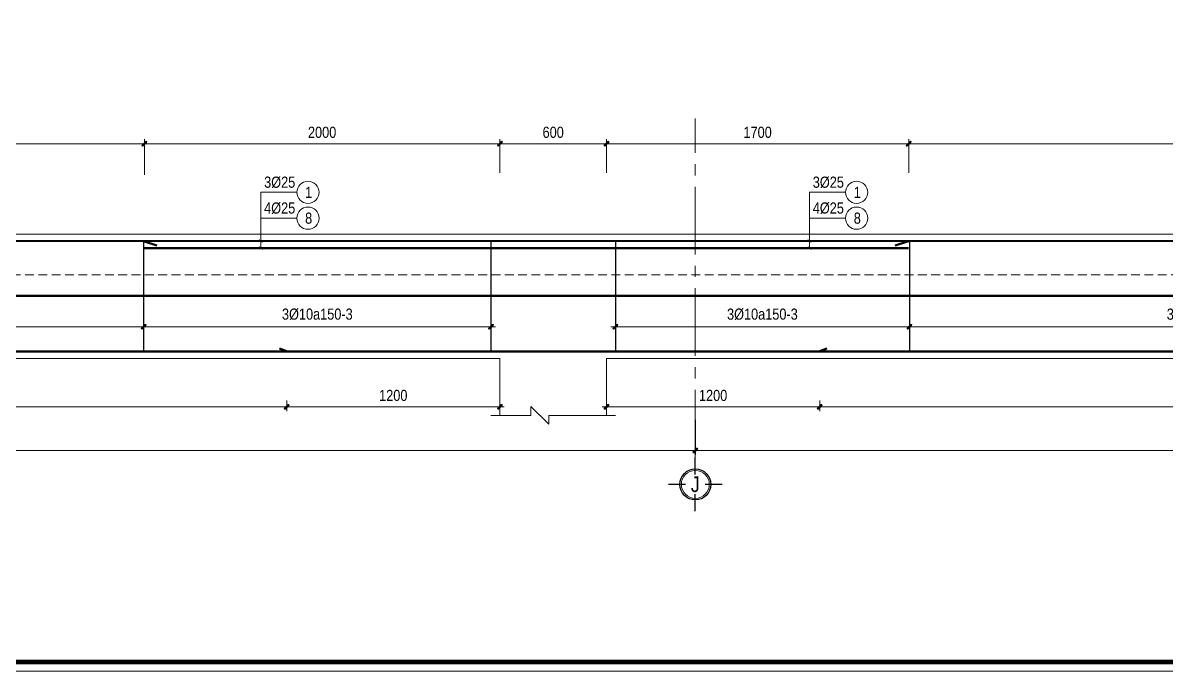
# Model space of a CAD drawing. Header units: millimetres. Extents: x 397144 to 8960116, y 345581 to 674207.
# Drawn here: x 4982297 to 4988732, y 602485 to 606132 of the extents above; entities that cross this region are included whole.
import ezdxf
from ezdxf.enums import TextEntityAlignment as Align
from ezdxf.xclip import XClip

# ---------------------------------------------------------------- set-up
doc = ezdxf.new("R2010")
doc.units = ezdxf.units.MM
doc.header["$XCLIPFRAME"] = 0
doc.header["$PDSIZE"] = -10
doc.linetypes.add('CENTER2', pattern=[28.575, 19.05, -3.175, 3.175, -3.175])
doc.linetypes.add('HIDDEN', pattern=[0.375, 0.25, -0.125])
doc.layers.get('0').update_dxf_attribs({"linetype": 'CONTINUOUS'})
doc.layers.get('Defpoints').update_dxf_attribs({"color": 12, "linetype": 'CONTINUOUS'})
for name, color, linetype, lineweight in [('2', 2, 'CONTINUOUS', 20), ('CDAI', 8, 'CONTINUOUS', 30), ('CTHEP', 2, 'CONTINUOUS', 50), ('DBAO', 3, 'CONTINUOUS', 20), ('DGIONG', 4, 'CONTINUOUS', 13), ('KTH', 150, 'CONTINUOUS', 5), ('Net khuat', 8, 'HIDDEN', 13), ('STICK', 1, 'CONTINUOUS', 9), ('TEXT', 7, 'CONTINUOUS', 15)]:
    doc.layers.add(name, color=color, linetype=linetype, lineweight=lineweight)
doc.layers.add('8', color=8, linetype='CONTINUOUS')
doc.styles.add('HELVECONDENSE', font='VHELVCN_0.TTF')
doc.styles.add('Star-HelCon', font='VHELVCN_0.TTF')
doc.styles.add('TTP-HelCon', font='VHELVCN_0.TTF')
doc.styles.add('VNI-HELVE-CONDENSE', font='VHELVCN_0.TTF')
doc.dimstyles.new('kc-25', dxfattribs={"dimtxt": 62.5, "dimasz": 20, "dimexe": 20, "dimexo": 50, "dimgap": 25, "dimtad": 3, "dimdec": 0, "dimzin": 0, "dimdsep": 46, "dimtxsty": 'VNI-HELVE-CONDENSE', "dimblk": 'DIM', "dimcen": 2.5, "dimclrd": 256, "dimclre": 154, "dimclrt": 7, "dimaunit": 1, "dimadec": 0, "dimazin": 0, "dimtfac": 1, "dimtdec": 0, "dimtix": 1, "dimtmove": 0, "dimatfit": 3, "dimldrblk": 'DOT', "dimfxl": 1, "dimtolj": 1, "dimtzin": 0, "dimarcsym": 0})
doc.dimstyles.new('TTP-25', dxfattribs={"dimscale": 25, "dimtxt": 2.5, "dimasz": 1, "dimexe": 1, "dimexo": 1, "dimgap": 0.09, "dimtad": 0, "dimdec": 4, "dimrnd": 5, "dimzin": 9, "dimdsep": 46, "dimtxsty": 'TTP-HelCon', "dimblk": 'Stick1', "dimcen": 0.09, "dimdle": 1.5, "dimclrd": 256, "dimclre": 256, "dimclrt": 7, "dimadec": 0, "dimazin": 0, "dimtfac": 1, "dimtdec": 4, "dimtmove": 0, "dimatfit": 3, "dimldrblk": '_ArchTick1', "dimfxl": 1, "dimtvp": 1, "dimtolj": 1, "dimtzin": 0, "dimarcsym": 0})

# ---------------------------------------------------------------- blocks, each defined once
blk = doc.blocks.new('CHG_XX_Khung ten')
blk.add_lwpolyline([(15, 579), (826, 579), (826, 15), (15, 15)], close=True)
at = {"color": 4, "linetype": 'Continuous', "const_width": 1}
blk.add_lwpolyline([(17, 577), (824, 577), (824, 17), (17, 17)], close=True, dxfattribs=at)
blk = doc.blocks.new('Stick1')
at = {"layer": 'STICK'}
h = blk.add_hatch(color=256, dxfattribs=at)
edge = h.paths.add_edge_path()
edge.add_line((0.3, 0.5), (-0.5, -0.3))
edge.add_arc((-0.4, -0.4), 0.141, 135, 315)
edge.add_line((-0.3, -0.5), (0.5, 0.3))
edge.add_arc((0.4, 0.4), 0.141, 315, 495)
blk.add_line((1, 0), (-1, 0), dxfattribs=at)
blk.add_lwpolyline([(0.3, 0.5), (-0.5, -0.3, 1), (-0.3, -0.5), (0.5, 0.3, 1), (0.3, 0.5, 1)], format="xyb", dxfattribs=at)
blk = doc.blocks.new('*D8605')
at = {"layer": 'Defpoints', "color": 0, "transparency": 16777216}
for p in [(5088041.5, 532698.1), (5089996.5, 532615.6), (5088041.5, 532558.2)]:
    blk.add_point(p, dxfattribs=at)
at = {"layer": 'KTH', "lineweight": -2, "transparency": 16777216}
for p, q in [((5088041.5, 532673.1), (5088041.5, 532533.2)), ((5089996.5, 532590.6), (5089996.5, 532533.2)), ((5089971.5, 532558.2), (5088066.5, 532558.2))]:
    blk.add_line(p, q, dxfattribs=at)
at = {"layer": 'KTH', "lineweight": -2, "transparency": 16777216, "xscale": 25, "yscale": 25, "zscale": 25, "rotation": 180}
blk.add_blockref('Stick1', (5088041.5, 532558.2), dxfattribs=at)
at = {"layer": 'KTH', "lineweight": -2, "transparency": 16777216, "xscale": 25, "yscale": 25, "zscale": 25}
blk.add_blockref('Stick1', (5089996.5, 532558.2), dxfattribs=at)
at = {"layer": 'KTH', "color": 7, "transparency": 16777216, "insert": (5089019, 532628.1), "char_height": 62.5, "attachment_point": 5, "style": 'TTP-HelCon'}
blk.add_mtext('\\A1;3Þ10a150-3', dxfattribs=at)
blk = doc.blocks.new('_ArchTick1')
at = {"color": 0, "const_width": 3.81}
blk.add_lwpolyline([(-12.7, -12.7), (12.7, 12.7)], dxfattribs=at)
blk = doc.blocks.new('*D8606')
at = {"layer": 'Defpoints', "color": 0, "transparency": 16777216}
for p in [(5090646.5, 533588), (5090046.5, 533434.9), (5090646.5, 533434.9)]:
    blk.add_point(p, dxfattribs=at)
at = {"layer": 'KTH', "lineweight": -2, "transparency": 16777216}
for p, q in [((5090046.5, 533459.9), (5090046.5, 533613)), ((5090646.5, 533459.9), (5090646.5, 533613)), ((5090071.5, 533588), (5090621.5, 533588))]:
    blk.add_line(p, q, dxfattribs=at)
at = {"layer": 'KTH', "lineweight": -2, "transparency": 16777216, "xscale": 25, "yscale": 25, "zscale": 25, "rotation": 180}
blk.add_blockref('Stick1', (5090046.5, 533588), dxfattribs=at)
at = {"layer": 'KTH', "lineweight": -2, "transparency": 16777216, "xscale": 25, "yscale": 25, "zscale": 25}
blk.add_blockref('Stick1', (5090646.5, 533588), dxfattribs=at)
at = {"layer": 'KTH', "color": 7, "transparency": 16777216, "insert": (5090346.5, 533651.9), "char_height": 62.5, "attachment_point": 5, "style": 'TTP-HelCon'}
blk.add_mtext('\\A1;600', dxfattribs=at)
blk = doc.blocks.new('dau truc')
blk.add_circle((0, 0), 180)
at = {"layer": '8'}
for p, q in [((0, 127), (0, 345)), ((-127, 0), (-345, 0)), ((345, 0), (127, 0)), ((0, -345), (0, -127))]:
    blk.add_line(p, q, dxfattribs=at)
blk.add_circle((0, 0), 200, dxfattribs=at)
at = {"layer": 'TEXT', "style": 'HELVECONDENSE'}
blk.add_attdef('A', text='', height=233, dxfattribs=at).set_placement((0, 0), align=Align.MIDDLE)
blk = doc.blocks.new('*D8612')
at = {"layer": 'Defpoints', "color": 0, "transparency": 16777216}
for p in [(5090046.5, 533588), (5088045.5, 533399), (5090046.5, 533399)]:
    blk.add_point(p, dxfattribs=at)
at = {"layer": 'KTH', "lineweight": -2, "transparency": 16777216}
for p, q in [((5088045.5, 533424), (5088045.5, 533613)), ((5090046.5, 533424), (5090046.5, 533613)), ((5088070.5, 533588), (5090021.5, 533588))]:
    blk.add_line(p, q, dxfattribs=at)
at = {"layer": 'KTH', "lineweight": -2, "transparency": 16777216, "xscale": 25, "yscale": 25, "zscale": 25, "rotation": 180}
blk.add_blockref('Stick1', (5088045.5, 533588), dxfattribs=at)
at = {"layer": 'KTH', "lineweight": -2, "transparency": 16777216, "xscale": 25, "yscale": 25, "zscale": 25}
blk.add_blockref('Stick1', (5090046.5, 533588), dxfattribs=at)
at = {"layer": 'KTH', "color": 7, "transparency": 16777216, "insert": (5089046, 533651.8), "char_height": 62.5, "attachment_point": 5, "style": 'TTP-HelCon'}
blk.add_mtext('\\A1;2000', dxfattribs=at)
blk = doc.blocks.new('*D8613')
at = {"layer": 'Defpoints', "color": 0, "transparency": 16777216}
for p in [(5092347.5, 533588), (5090646.5, 533399), (5092347.5, 533399)]:
    blk.add_point(p, dxfattribs=at)
at = {"layer": 'KTH', "lineweight": -2, "transparency": 16777216}
for p, q in [((5090646.5, 533424), (5090646.5, 533613)), ((5092347.5, 533424), (5092347.5, 533613)), ((5090671.5, 533588), (5092322.5, 533588))]:
    blk.add_line(p, q, dxfattribs=at)
at = {"layer": 'KTH', "lineweight": -2, "transparency": 16777216, "xscale": 25, "yscale": 25, "zscale": 25, "rotation": 180}
blk.add_blockref('Stick1', (5090646.5, 533588), dxfattribs=at)
at = {"layer": 'KTH', "lineweight": -2, "transparency": 16777216, "xscale": 25, "yscale": 25, "zscale": 25}
blk.add_blockref('Stick1', (5092347.5, 533588), dxfattribs=at)
at = {"layer": 'KTH', "color": 7, "transparency": 16777216, "insert": (5091497, 533651.9), "char_height": 62.5, "attachment_point": 5, "style": 'TTP-HelCon'}
blk.add_mtext('\\A1;1700', dxfattribs=at)
blk = doc.blocks.new('*D8616')
at = {"layer": 'Defpoints', "color": 0, "transparency": 16777216}
for p in [(5083901.5, 532698.2), (5088041.5, 532698.1), (5088041.5, 532558.1)]:
    blk.add_point(p, dxfattribs=at)
at = {"layer": 'KTH', "lineweight": -2, "transparency": 16777216}
for p, q in [((5083901.5, 532673.2), (5083901.5, 532533.1)), ((5088041.5, 532673.1), (5088041.5, 532533.1)), ((5083926.5, 532558.1), (5088016.5, 532558.1))]:
    blk.add_line(p, q, dxfattribs=at)
at = {"layer": 'KTH', "lineweight": -2, "transparency": 16777216, "xscale": 25, "yscale": 25, "zscale": 25, "rotation": 180}
blk.add_blockref('Stick1', (5083901.5, 532558.1), dxfattribs=at)
at = {"layer": 'KTH', "lineweight": -2, "transparency": 16777216, "xscale": 25, "yscale": 25, "zscale": 25}
blk.add_blockref('Stick1', (5088041.5, 532558.1), dxfattribs=at)
at = {"layer": 'KTH', "color": 7, "transparency": 16777216, "insert": (5085971.5, 532628), "char_height": 62.5, "attachment_point": 5, "style": 'TTP-HelCon'}
blk.add_mtext('\\A1;3Þ10a200-3', dxfattribs=at)
blk = doc.blocks.new('*D8618')
at = {"layer": 'Defpoints', "color": 0, "transparency": 16777216}
for p in [(5088045.5, 533588), (5083897.5, 533399), (5088045.5, 533388)]:
    blk.add_point(p, dxfattribs=at)
at = {"layer": 'KTH', "lineweight": -2, "transparency": 16777216}
for p, q in [((5083897.5, 533424), (5083897.5, 533613)), ((5088045.5, 533413), (5088045.5, 533613)), ((5083922.5, 533588), (5088020.5, 533588))]:
    blk.add_line(p, q, dxfattribs=at)
at = {"layer": 'KTH', "lineweight": -2, "transparency": 16777216, "xscale": 25, "yscale": 25, "zscale": 25, "rotation": 180}
blk.add_blockref('Stick1', (5083897.5, 533588), dxfattribs=at)
at = {"layer": 'KTH', "lineweight": -2, "transparency": 16777216, "xscale": 25, "yscale": 25, "zscale": 25}
blk.add_blockref('Stick1', (5088045.5, 533588), dxfattribs=at)
at = {"layer": 'KTH', "color": 7, "transparency": 16777216, "insert": (5085971.5, 533651.9), "char_height": 62.5, "attachment_point": 5, "style": 'TTP-HelCon'}
blk.add_mtext('\\A1;4150', dxfattribs=at)
blk = doc.blocks.new('*D8619')
at = {"layer": 'Defpoints', "color": 0, "transparency": 16777216}
for p in [(5095646.5, 533588), (5092347.5, 533399), (5095646.5, 533405.6)]:
    blk.add_point(p, dxfattribs=at)
at = {"layer": 'KTH', "lineweight": -2, "transparency": 16777216}
for p, q in [((5092347.5, 533424), (5092347.5, 533613)), ((5095646.5, 533430.6), (5095646.5, 533613)), ((5092372.5, 533588), (5095621.5, 533588))]:
    blk.add_line(p, q, dxfattribs=at)
at = {"layer": 'KTH', "lineweight": -2, "transparency": 16777216, "xscale": 25, "yscale": 25, "zscale": 25, "rotation": 180}
blk.add_blockref('Stick1', (5092347.5, 533588), dxfattribs=at)
at = {"layer": 'KTH', "lineweight": -2, "transparency": 16777216, "xscale": 25, "yscale": 25, "zscale": 25}
blk.add_blockref('Stick1', (5095646.5, 533588), dxfattribs=at)
at = {"layer": 'KTH', "color": 7, "transparency": 16777216, "insert": (5093997, 533651.9), "char_height": 62.5, "attachment_point": 5, "style": 'TTP-HelCon'}
blk.add_mtext('\\A1;3300', dxfattribs=at)
blk = doc.blocks.new('DIM')
h = blk.add_hatch(color=1)
h.paths.add_polyline_path([(0.49, 0.29, 1), (0.29, 0.49), (-0.19, 0), (0.19, 0)])
h.paths.add_polyline_path([(0.19, 0), (-0.19, 0), (-0.49, -0.29, 1), (-0.29, -0.49)])
at = {"color": 9}
for p, q in [((-0.19, 0), (-1.5, 0)), ((0.19, 0), (1.5, 0))]:
    blk.add_line(p, q, dxfattribs=at)
at = {"color": 1}
for p, q in [((-0.49, -0.29), (0.29, 0.49)), ((-0.29, -0.49), (0.49, 0.29)), ((-0.19, 0), (0.19, 0))]:
    blk.add_line(p, q, dxfattribs=at)
blk.add_arc((-0.39, -0.39), 0.138, 135, 315, dxfattribs=at)
blk = doc.blocks.new('*D1588')
at = {"layer": 'Defpoints', "color": 0, "transparency": 16777216}
for p in [(5091146.5, 532059.7), (5081646.5, 531958.5), (5091146.5, 531861.7)]:
    blk.add_point(p, dxfattribs=at)
at = {"layer": 'KTH', "lineweight": -2, "transparency": 16777216}
for p, q in [((5091146.5, 532034.7), (5091146.5, 531836.7)), ((5081646.5, 531933.5), (5081646.5, 531836.7)), ((5081671.5, 531861.7), (5091121.5, 531861.7))]:
    blk.add_line(p, q, dxfattribs=at)
at = {"layer": 'KTH', "lineweight": -2, "transparency": 16777216, "xscale": 25, "yscale": 25, "zscale": 25, "rotation": 180}
blk.add_blockref('Stick1', (5081646.5, 531861.7), dxfattribs=at)
at = {"layer": 'KTH', "lineweight": -2, "transparency": 16777216, "xscale": 25, "yscale": 25, "zscale": 25}
blk.add_blockref('Stick1', (5091146.5, 531861.7), dxfattribs=at)
at = {"layer": 'KTH', "color": 7, "transparency": 16777216, "insert": (5086396.5, 531925.5), "char_height": 62.5, "attachment_point": 5, "style": 'TTP-HelCon'}
blk.add_mtext('\\A1;9500', dxfattribs=at)
blk = doc.blocks.new('*D1589')
at = {"layer": 'Defpoints', "color": 0, "transparency": 16777216}
for p in [(5091146.5, 532059.7), (5097745.2, 531979.1), (5097745.2, 531861.7)]:
    blk.add_point(p, dxfattribs=at)
at = {"layer": 'KTH', "lineweight": -2, "transparency": 16777216}
for p, q in [((5091146.5, 532034.7), (5091146.5, 531836.7)), ((5097745.2, 531954.1), (5097745.2, 531836.7)), ((5091171.5, 531861.7), (5097720.2, 531861.7))]:
    blk.add_line(p, q, dxfattribs=at)
at = {"layer": 'KTH', "lineweight": -2, "transparency": 16777216, "xscale": 25, "yscale": 25, "zscale": 25, "rotation": 180}
blk.add_blockref('Stick1', (5091146.5, 531861.7), dxfattribs=at)
at = {"layer": 'KTH', "lineweight": -2, "transparency": 16777216, "xscale": 25, "yscale": 25, "zscale": 25}
blk.add_blockref('Stick1', (5097745.2, 531861.7), dxfattribs=at)
at = {"layer": 'KTH', "color": 7, "transparency": 16777216, "insert": (5094445.8, 531925.5), "char_height": 62.5, "attachment_point": 5, "style": 'TTP-HelCon'}
blk.add_mtext('\\A1;6600', dxfattribs=at)
blk = doc.blocks.new('*D8597')
at = {"layer": 'Defpoints', "color": 0, "transparency": 16777216}
for p in [(5090046.5, 532381.8), (5088846.5, 532167.6), (5088846.5, 532107.6)]:
    blk.add_point(p, dxfattribs=at)
at = {"layer": 'KTH', "lineweight": -2, "transparency": 16777216}
for p, q in [((5090046.5, 532356.8), (5090046.5, 532082.6)), ((5088846.5, 532142.6), (5088846.5, 532082.6)), ((5090021.5, 532107.6), (5088871.5, 532107.6))]:
    blk.add_line(p, q, dxfattribs=at)
at = {"layer": 'KTH', "lineweight": -2, "transparency": 16777216, "xscale": 25, "yscale": 25, "zscale": 25, "rotation": 180}
blk.add_blockref('Stick1', (5088846.5, 532107.6), dxfattribs=at)
at = {"layer": 'KTH', "lineweight": -2, "transparency": 16777216, "xscale": 25, "yscale": 25, "zscale": 25}
blk.add_blockref('Stick1', (5090046.5, 532107.6), dxfattribs=at)
at = {"layer": 'KTH', "color": 7, "transparency": 16777216, "insert": (5089446.5, 532171.5), "char_height": 62.5, "attachment_point": 5, "style": 'TTP-HelCon'}
blk.add_mtext('\\A1;1200', dxfattribs=at)
blk = doc.blocks.new('*D8598')
at = {"layer": 'Defpoints', "color": 0, "transparency": 16777216}
for p in [(5083096.5, 532167.5), (5088846.5, 532142.5), (5088846.5, 532107.6)]:
    blk.add_point(p, dxfattribs=at)
at = {"layer": 'KTH', "lineweight": -2, "transparency": 16777216}
for p, q in [((5083096.5, 532142.5), (5083096.5, 532082.6)), ((5083121.5, 532107.6), (5088821.5, 532107.6)), ((5088846.5, 532117.5), (5088846.5, 532082.6))]:
    blk.add_line(p, q, dxfattribs=at)
at = {"layer": 'KTH', "lineweight": -2, "transparency": 16777216, "xscale": 25, "yscale": 25, "zscale": 25, "rotation": 180}
blk.add_blockref('Stick1', (5083096.5, 532107.6), dxfattribs=at)
at = {"layer": 'KTH', "lineweight": -2, "transparency": 16777216, "xscale": 25, "yscale": 25, "zscale": 25}
blk.add_blockref('Stick1', (5088846.5, 532107.6), dxfattribs=at)
at = {"layer": 'KTH', "color": 7, "transparency": 16777216, "insert": (5085971.5, 532171.4), "char_height": 62.5, "attachment_point": 5, "style": 'TTP-HelCon'}
blk.add_mtext('\\A1;5750', dxfattribs=at)
blk = doc.blocks.new('*D8599')
at = {"layer": 'Defpoints', "color": 0, "transparency": 16777216}
for p in [(5090646.5, 532379.6), (5091846.5, 532167.5), (5091846.5, 532107.6)]:
    blk.add_point(p, dxfattribs=at)
at = {"layer": 'KTH', "lineweight": -2, "transparency": 16777216}
for p, q in [((5090646.5, 532354.6), (5090646.5, 532082.6)), ((5091846.5, 532142.5), (5091846.5, 532082.6)), ((5090671.5, 532107.6), (5091821.5, 532107.6))]:
    blk.add_line(p, q, dxfattribs=at)
at = {"layer": 'KTH', "lineweight": -2, "transparency": 16777216, "xscale": 25, "yscale": 25, "zscale": 25, "rotation": 180}
blk.add_blockref('Stick1', (5090646.5, 532107.6), dxfattribs=at)
at = {"layer": 'KTH', "lineweight": -2, "transparency": 16777216, "xscale": 25, "yscale": 25, "zscale": 25}
blk.add_blockref('Stick1', (5091846.5, 532107.6), dxfattribs=at)
at = {"layer": 'KTH', "color": 7, "transparency": 16777216, "insert": (5091246.5, 532171.4), "char_height": 62.5, "attachment_point": 5, "style": 'TTP-HelCon'}
blk.add_mtext('\\A1;1200', dxfattribs=at)
blk = doc.blocks.new('*D8600')
at = {"layer": 'Defpoints', "color": 0, "transparency": 16777216}
for p in [(5091846.5, 532167.5), (5096146.5, 532142.5), (5096146.5, 532107.6)]:
    blk.add_point(p, dxfattribs=at)
at = {"layer": 'KTH', "lineweight": -2, "transparency": 16777216}
for p, q in [((5091846.5, 532142.5), (5091846.5, 532082.6)), ((5091871.5, 532107.6), (5096121.5, 532107.6)), ((5096146.5, 532117.5), (5096146.5, 532082.6))]:
    blk.add_line(p, q, dxfattribs=at)
at = {"layer": 'KTH', "lineweight": -2, "transparency": 16777216, "xscale": 25, "yscale": 25, "zscale": 25, "rotation": 180}
blk.add_blockref('Stick1', (5091846.5, 532107.6), dxfattribs=at)
at = {"layer": 'KTH', "lineweight": -2, "transparency": 16777216, "xscale": 25, "yscale": 25, "zscale": 25}
blk.add_blockref('Stick1', (5096146.5, 532107.6), dxfattribs=at)
at = {"layer": 'KTH', "color": 7, "transparency": 16777216, "insert": (5093996.5, 532171.4), "char_height": 62.5, "attachment_point": 5, "style": 'TTP-HelCon'}
blk.add_mtext('\\A1;4300', dxfattribs=at)
blk = doc.blocks.new('*D8601')
at = {"layer": 'Defpoints', "color": 0, "transparency": 16777216}
for p in [(5090696.4, 532698.1), (5092351.4, 532615.6), (5090696.4, 532558.2)]:
    blk.add_point(p, dxfattribs=at)
at = {"layer": 'KTH', "lineweight": -2, "transparency": 16777216}
for p, q in [((5090696.4, 532673.1), (5090696.4, 532533.2)), ((5092351.4, 532590.6), (5092351.4, 532533.2)), ((5092326.4, 532558.2), (5090721.4, 532558.2))]:
    blk.add_line(p, q, dxfattribs=at)
at = {"layer": 'KTH', "lineweight": -2, "transparency": 16777216, "xscale": 25, "yscale": 25, "zscale": 25, "rotation": 180}
blk.add_blockref('Stick1', (5090696.4, 532558.2), dxfattribs=at)
at = {"layer": 'KTH', "lineweight": -2, "transparency": 16777216, "xscale": 25, "yscale": 25, "zscale": 25}
blk.add_blockref('Stick1', (5092351.4, 532558.2), dxfattribs=at)
at = {"layer": 'KTH', "color": 7, "transparency": 16777216, "insert": (5091523.9, 532628.1), "char_height": 62.5, "attachment_point": 5, "style": 'TTP-HelCon'}
blk.add_mtext('\\A1;3Þ10a150-3', dxfattribs=at)
blk = doc.blocks.new('*D8603')
at = {"layer": 'Defpoints', "color": 0, "transparency": 16777216}
for p in [(5092351.4, 532698.2), (5095646.5, 532673.1), (5095646.5, 532558.1)]:
    blk.add_point(p, dxfattribs=at)
at = {"layer": 'KTH', "lineweight": -2, "transparency": 16777216}
for p, q in [((5092351.4, 532673.2), (5092351.4, 532533.1)), ((5095646.5, 532648.1), (5095646.5, 532533.1)), ((5092376.4, 532558.1), (5095621.5, 532558.1))]:
    blk.add_line(p, q, dxfattribs=at)
at = {"layer": 'KTH', "lineweight": -2, "transparency": 16777216, "xscale": 25, "yscale": 25, "zscale": 25, "rotation": 180}
blk.add_blockref('Stick1', (5092351.4, 532558.1), dxfattribs=at)
at = {"layer": 'KTH', "lineweight": -2, "transparency": 16777216, "xscale": 25, "yscale": 25, "zscale": 25}
blk.add_blockref('Stick1', (5095646.5, 532558.1), dxfattribs=at)
at = {"layer": 'KTH', "color": 7, "transparency": 16777216, "insert": (5093998.9, 532628), "char_height": 62.5, "attachment_point": 5, "style": 'TTP-HelCon'}
blk.add_mtext('\\A1;3Þ10a200-3', dxfattribs=at)
blk = doc.blocks.new('CX28')
at = {"layer": 'CDAI', "ltscale": 52.5}
for p, q in [((5088041.45717, 533044.65466), (5088041.45717, 532418.68366)), ((5089996.45717, 533044.7268), (5089996.45717, 532414.7268)), ((5090696.45456, 533044.72297), (5090696.45456, 532418.70683)), ((5092351.45456, 533044.65466), (5092351.45456, 532418.68366))]:
    blk.add_line(p, q, dxfattribs=at)
at = {"layer": 'CTHEP'}
for p, q in [((5088116.45717, 533015.65466), (5088041.45717, 533040.65466)), ((5092270.45856, 533015.65083), (5092345.45856, 533040.65083)), ((5088045.49664, 533000.71364), (5092345.45856, 533000.71364)), ((5053030.18222, 532731.7149), (5097531.87558, 532731.66677)), ((5088846.45717, 532420.84235), (5088806.95817, 532436.53423)), ((5091846.45856, 532420.76639), (5091885.95755, 532436.45826))]:
    blk.add_line(p, q, dxfattribs=at)
for points in [[(5097715.24036, 532412.46726), (5097715.24036, 533040.65447), (5052876.45717, 533040.71921), (5052876.45717, 532414.45672)], [(5052911.67392, 532795.12013), (5052911.67392, 532418.73006), (5052911.67392, 532418.73006), (5053145.32759, 532418.707), (5068846.45578, 532418.67871), (5069420.50128, 532418.67683), (5097679.69928, 532418.65468), (5097679.69928, 532941.5302)]]:
    blk.add_lwpolyline(points, dxfattribs=at)
at = {"layer": 'DBAO'}
for points in [[(5090646.45856, 532379.61946), (5097745.24037, 532379.61208), (5097745.24037, 533079.60878), (5068994.36202, 533079.65363)], [(5081896.45857, 532379.62979), (5090046.45717, 532379.62022)], [(5090046.45717, 532059.7268), (5090046.45717, 532379.7268)], [(5090646.45856, 532059.65083), (5090646.45856, 532379.65083)]]:
    blk.add_lwpolyline(points, dxfattribs=at)
at = {"layer": 'DGIONG'}
blk.add_lwpolyline([(5089996.45717, 532059.7268), (5090221.45717, 532059.7268), (5090221.45717, 532109.7268), (5090321.45717, 532009.7268), (5090321.45717, 532059.7268), (5090696.45456, 532059.72297)], dxfattribs=at)
for centre in [(5088966.05001, 533314.53119), (5092053.91142, 533314.53119), (5088966.05001, 533169.23219), (5092053.91142, 533169.23219)]:
    blk.add_circle(centre, 62.5, dxfattribs=at)
at = {"layer": 'Net khuat', "linetype": 'CENTER2', "ltscale": 20}
blk.add_line((5091146.45717, 531822.23302), (5091146.45717, 533827.57566), dxfattribs=at)
at = {"layer": 'Net khuat', "ltscale": 200}
blk.add_lwpolyline([(5052846.45717, 532849.73002), (5097745.24037, 532849.73002)], dxfattribs=at)
at = {"layer": '2', "ltscale": 300}
ref = blk.add_blockref('dau truc', (5091146.45717, 531671.36848), dxfattribs=dict(at, xscale=0.4367131292819977, yscale=0.4367131292819977, zscale=0.4367131292819977))
ref.add_attrib('A', 'J', dxfattribs={"layer": 'TEXT', "height": 87.5, "style": 'HELVECONDENSE'}).set_placement((5091146.45717, 531671.36848), align=Align.MIDDLE)
at = {"layer": 'TEXT', "style": 'TTP-HelCon'}
for s, p in [('3Þ25', (5088719.53995, 533340.38413)), ('3Þ25', (5091807.40137, 533340.38413)), ('4Þ25', (5088719.53995, 533195.08513)), ('4Þ25', (5091807.40137, 533195.08513))]:
    blk.add_text(s, height=62.5, dxfattribs=at).set_placement(p)
at = {"layer": 'TEXT', "style": 'Star-HelCon'}
for s, p in [('1', (5088970.21667, 533314.53119)), ('1', (5092058.07809, 533314.53119)), ('8', (5088970.21667, 533169.23219)), ('8', (5092058.07809, 533169.23219))]:
    blk.add_text(s, height=62.5, dxfattribs=at).set_placement(p, align=Align.MIDDLE)
at = {"layer": 'KTH'}
for base, p1, p2, picture, middle in [((5088045.45717, 533588.02825), (5083897.45457, 533399.02441), (5088045.45717, 533388.04517), '*D8618', (5085971.45587, 533651.86158)), ((5090046.45717, 533587.95611), (5088045.45717, 533398.95228), (5090046.45717, 533398.95228), '*D8612', (5089045.95717, 533651.78944)), ((5090646.45456, 533588.02825), (5090046.45717, 533434.93152), (5090646.45456, 533434.93152), '*D8606', (5090346.45587, 533651.86158)), ((5092347.45456, 533588.02825), (5090646.45456, 533399.02441), (5092347.45456, 533399.02441), '*D8613', (5091496.95456, 533651.86158)), ((5095646.45717, 533588.02825), (5092347.45456, 533399.02441), (5095646.45717, 533405.61367), '*D8619', (5093996.95587, 533651.86158)), ((5088846.45717, 532107.63386), (5090046.45717, 532381.81973), (5088846.45717, 532167.58504), '*D8597', (5089446.45717, 532171.4672)), ((5091146.45717, 531861.66974), (5081646.45717, 531958.52092), (5091146.45717, 532059.65275), '*D1588', (5086396.45717, 531925.50307)), ((5097745.24037, 531861.66974), (5091146.45717, 532059.65275), (5097745.24037, 531979.08177), '*D1589', (5094445.84877, 531925.50307))]:
    dim = blk.add_linear_dim(base=base, p1=p1, p2=p2, angle=180, dimstyle='TTP-25', override={"dimtmove": 1}, dxfattribs=at)
    dim.commit()
    dim.dimension.update_dxf_attribs({"geometry": picture, "text_midpoint": middle})
for base, p1, p2, picture, middle in [((5088041.45717, 532558.07525), (5083901.45457, 532698.16379), (5088041.45717, 532698.09549), '*D8616', (5085971.45587, 532627.99192)), ((5095646.45032, 532558.07525), (5092351.44772, 532698.16379), (5095646.45032, 532673.09549), '*D8603', (5093998.94902, 532627.99192))]:
    dim = blk.add_linear_dim(base=base, p1=p1, p2=p2, text='3Þ10a200-3', dimstyle='TTP-25', override={"dimtmove": 1}, dxfattribs=at)
    dim.commit()
    dim.dimension.update_dxf_attribs({"geometry": picture, "text_midpoint": middle})
for base, p1, p2, picture, middle in [((5088041.45717, 532558.15061), (5089996.45717, 532615.62396), (5088041.45717, 532698.09549), '*D8605', (5089018.95717, 532628.06728)), ((5090696.44772, 532558.15061), (5092351.44772, 532615.62396), (5090696.44772, 532698.09549), '*D8601', (5091523.94772, 532628.06728))]:
    dim = blk.add_linear_dim(base=base, p1=p1, p2=p2, angle=180, text='3Þ10a150-3', dimstyle='TTP-25', override={"dimtmove": 1}, dxfattribs=at)
    dim.commit()
    dim.dimension.update_dxf_attribs({"geometry": picture, "text_midpoint": middle})
for base, p1, p2, picture, middle in [((5091846.45856, 532107.5579), (5090646.45717, 532379.61946), (5091846.45856, 532167.50907), '*D8599', (5091246.45786, 532171.39123)), ((5088846.45717, 532107.5579), (5083096.45857, 532167.50907), (5088846.45717, 532142.50907), '*D8598', (5085971.45787, 532171.39123)), ((5096146.45717, 532107.5579), (5091846.45856, 532167.50907), (5096146.45717, 532142.50907), '*D8600', (5093996.45786, 532171.39123))]:
    dim = blk.add_linear_dim(base=base, p1=p1, p2=p2, dimstyle='TTP-25', override={"dimtmove": 1}, dxfattribs=at)
    dim.commit()
    dim.dimension.update_dxf_attribs({"geometry": picture, "text_midpoint": middle})
at = {"layer": 'DGIONG'}
for points in [[(5088701.02819, 533040.72308), (5088701.02792, 533314.53119), (5088903.55001, 533314.53119)], [(5091788.8896, 533040.72308), (5091788.88934, 533314.53119), (5091991.41142, 533314.53119)], [(5088701.02783, 533000.72308), (5088701.02757, 533169.23219), (5088903.54965, 533169.23219)], [(5091788.88925, 533000.72308), (5091788.88899, 533169.23219), (5091991.41107, 533169.23219)]]:
    blk.add_leader(points, dimstyle='kc-25', override={"dimtad": 0, "dimldrblk": 'ArchTick', "dimfxl": 100, "dimarcsym": 1}, dxfattribs=at)

msp = doc.modelspace()

# ---------------------------------------------------------------- block references
at = {"layer": 'KTH', "ltscale": 0.8, "xscale": 25.92478421702978, "yscale": 25.92478421702978, "zscale": 25.92478421702978}
msp.add_blockref('CHG_XX_Khung ten', (4975456.08674, 602096.26671), dxfattribs=at)

# ---------------------------------------------------------------- next in the draw order: block references
at = {"layer": 'DBAO'}
ref = msp.add_blockref('CX28', (-105064.3371, 71864.5285), dxfattribs=at)
XClip(ref).set_block_clipping_path([(5081149.0594110629, 531411.0019548647), (5097865.1793135181, 533729.3399608198)])

doc.saveas('drawing.dxf')
